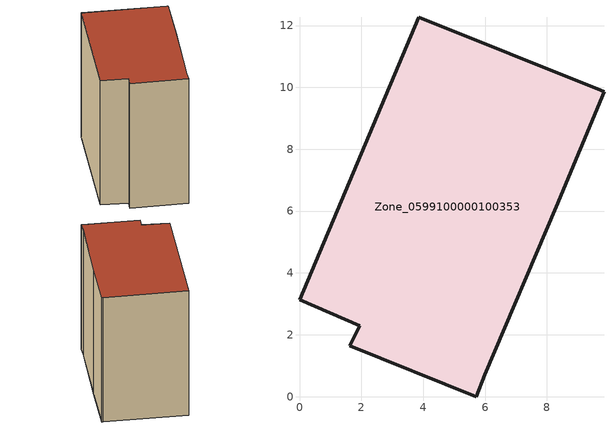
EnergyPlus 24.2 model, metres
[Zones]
Zone_0599100000100353
 floor ground (C_G): 5.99,0.71 5.71,0 1.63,1.64 1.95,2.29 0,3.13 3.85,12.26 9.74,9.9 9.85,9.86 8.3,6.14 z0
 wall outside (C_F): 5.71,0 5.99,0.71 8.3,6.14 9.85,9.86 9.74,9.9 3.85,12.26 0,3.13 1.95,2.29 1.63,1.64 5.71,0 z0:10.59
 roof outside (C_R): 8.3,6.14 9.85,9.86 9.74,9.9 3.85,12.26 0,3.13 1.95,2.29 1.63,1.64 5.71,0 5.99,0.71 z10.59
[BUILDING]
Pand.0599100000100353: North Axis=0; Terrain=City; Loads Convergence Tolerance Value=0.04; Temperature Convergence Tolerance Value=0.4; Solar Distribution=FullExterior; Maximum Number of Warmup Days=25; Minimum Number of Warmup Days=1
[Site:Location]
Rotterdam.The.Hague.AP_ZH_NLD Design_Conditions: Latitude=51.96; Longitude=4.45; Time Zone=1; Elevation=-4.5
[SITE:GROUNDTEMPERATURE:BUILDINGSURFACE]
18, 18, 18, 18, 18, 18, 18, 18, 18, 18, 18, 18
[MATERIAL] Thermal Absorptance=0.9; Solar Absorptance=0.7; Visible Absorptance=0.7
Name | Roughness | Thickness | Conductivity | Density | Specific Heat
G.TC.1946 | MediumSmooth | 0.15 | 1 | 540 | 1210
F.TC.1946 | Rough | 0.3 | 0.857143 | 1920 | 840
R.TC.1946 | MediumRough | 0.2 | 0.909091 | 1500 | 1000
[CONSTRUCTION]
C_G: G.TC.1946
C_F: F.TC.1946
C_R: R.TC.1946
[ZONE]
Zone_0599100000100353: Type=1; Multiplier=1; Ceiling Height=Autocalculate; Volume=Autocalculate; Floor Area=autocalculate; Part of Total Floor Area=Yes
[ZONEINFILTRATION:DESIGNFLOWRATE]
Infil_Zone_0599100000100353: Zone or ZoneList or Space or SpaceList=Zone_0599100000100353; Schedule=AlwaysOn; Design Flow Rate Calculation Method=Flow/Area; Flow Rate per Floor Area=0.003; Constant Term Coefficient=1; Temperature Term Coefficient=0; Velocity Term Coefficient=0; Velocity Squared Term Coefficient=0
[HVACTEMPLATE:ZONE:IDEALLOADSAIRSYSTEM]
Zone_0599100000100353: Maximum Heating Supply Air Temperature=50; Minimum Cooling Supply Air Temperature=13; Maximum Heating Supply Air Humidity Ratio=0.0156; Minimum Cooling Supply Air Humidity Ratio=0.0077; Heating Limit=NoLimit; Cooling Limit=NoLimit; Dehumidification Control Type=ConstantSensibleHeatRatio; Cooling Sensible Heat Ratio=0.7; Dehumidification Setpoint=60; Humidification Control Type=None; Humidification Setpoint=30; Outdoor Air Method=None; Outdoor Air Flow Rate per Person=0.00944; Outdoor Air Flow Rate per Zone Floor Area=0; Outdoor Air Flow Rate per Zone=0; Demand Controlled Ventilation Type=None; Outdoor Air Economizer Type=NoEconomizer; Heat Recovery Type=None; Sensible Heat Recovery Effectiveness=0.7; Latent Heat Recovery Effectiveness=0.65
[ZONECONTROL:THERMOSTAT]
ThermostatControl_Zone_0599100000100353: Zone or ZoneList=Zone_0599100000100353; Control Type Schedule=DualSetpointControlType; Control 1=Thermostat_Zone_0599100000100353; Temperature Difference Between Cutout And Setpoint=0
[THERMOSTATSETPOINT:DUALSETPOINT]
Thermostat_Zone_0599100000100353: Heating Setpoint Temperature Schedule=HeatingSetpoint_Zone_0599100000100353; Cooling Setpoint Temperature Schedule=CoolingSetpoint_Zone_0599100000100353
[SCHEDULE:COMPACT]
HeatingSetpoint_Zone_0599100000100353: Through: 12/31, For: AllDays, Until: 24:00, 21
CoolingSetpoint_Zone_0599100000100353: Through: 12/31, For: AllDays, Until: 24:00, 24
DualSetpointControlType: Through: 12/31, For: AllDays, Until: 24:00, 4
AlwaysOn: Through: 12/31, For: AllDays, Until: 24:00, 1
